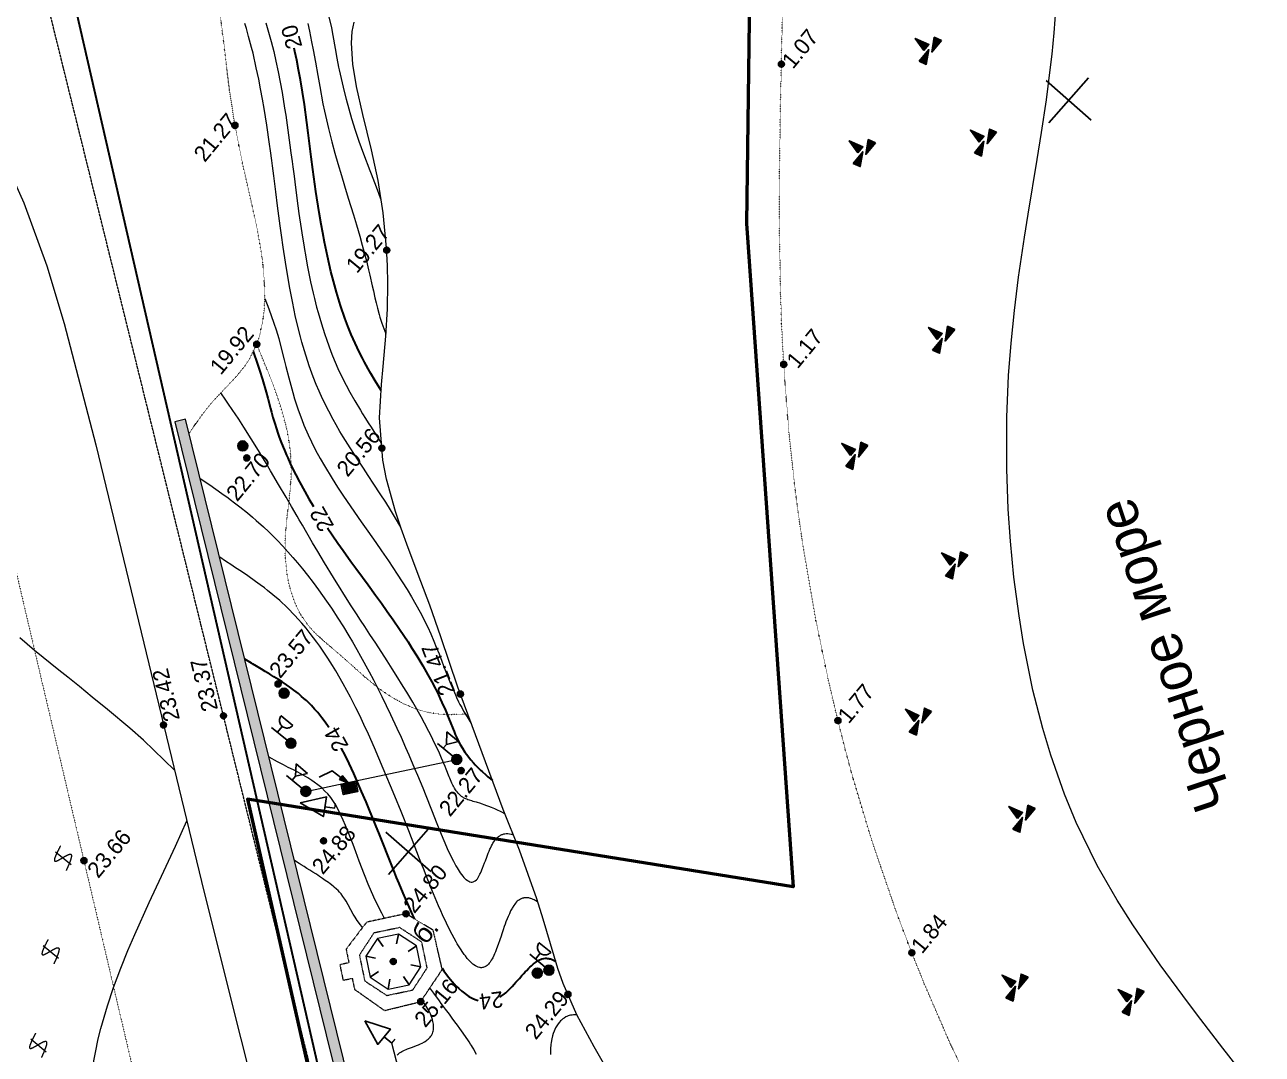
# Model space of a CAD drawing. Header units: millimetres. Extents: x -2893842 to -949497, y -1203244 to 262218.
# Drawn here: x -1952828 to -1890994, y -583939 to -532479 of the extents above; entities that cross this region are included whole.
import ezdxf

# ---------------------------------------------------------------- set-up
doc = ezdxf.new("R2010")
doc.units = ezdxf.units.MM
for name, pattern in [('g5_01_5x1_5', [1.5, 0.75, -0.75]), ('g5_05x2', [3.5, 2.5, -1]), ('g5_366', [0.85, 0.1, -0.75])]:
    doc.linetypes.add(name, pattern=pattern)
doc.layers.get('0').update_dxf_attribs({"lineweight": 5})
for name, color, linetype in [('!!!_ Размеры', 7, 'Continuous'), ('02_сетка', 253, 'Continuous'), ('03_Здания и строения', 253, 'Continuous'), ('06_Инженерно-технические сооружения', 253, 'Continuous'), ('07_Объекты электропередачи', 253, 'Continuous'), ('10_Границы покрытий и угодий', 253, 'Continuous'), ('11_Гидрография', 253, 'Continuous'), ('12_Рельеф', 253, 'Continuous'), ('13_Растительность', 253, 'Continuous'), ('14_Ограждения', 253, 'Continuous'), ('19_Горизонтали', 253, 'Continuous'), ('30_Канализация', 253, 'Continuous'), ('61_Отметки высоты поверхности', 253, 'Continuous'), ('65_Границы', 253, 'Continuous')]:
    doc.layers.add(name, color=color, linetype=linetype)
doc.styles.add('LIKE14', font='p131.shx')
doc.styles.add('LIKE17', font='d431.shx')
doc.styles.add('LIKE36', font='pragmai.shx')
doc.styles.add('Line_GUGK', font='')
doc.styles.get('Line_GUGK').set_extended_font_data('Bm431', italic=True)
doc.linetypes.add('g5_122_kn', pattern='A,1,-1,1.5,-0.4,["Кн",Line_GUGK,S=1,R=0,X=0,Y=-0.5],-2.4,1.5,-1,4,-1,4,-1,3', length=21.8)
doc.linetypes.add('g5_280_1', pattern='A,0.001,[21,GUGK_2005.shx,S=1,R=180,X=0,Y=0],2', length=2.001)
doc.linetypes.add('g5_332', pattern='A,0.001,[18,GUGK_2005.shx,S=10,R=180,X=0,Y=0],0.5', length=0.501)
doc.linetypes.add('g5_386_4', pattern='A,0,-3.5,[23,GUGK_2005.shx,S=1,R=0,X=3,Y=0],-3.5', length=7)
doc.linetypes.add('g5_476_2b', pattern='A,2.75,-0.25,[27,GUGK_2005.shx,S=1,R=0,X=0,Y=0],-0.25,2.75', length=6)

# ---------------------------------------------------------------- blocks, each defined once
blk = doc.blocks.new('BL_333')
at = {"color": 0}
for p, q in [((0, -3), (0, 3)), ((-3, 0), (3, 0))]:
    blk.add_line(p, q, dxfattribs=at)
blk = doc.blocks.new('g5_111_1b')
h = blk.add_hatch(color=0)
edge = h.paths.add_edge_path()
edge.add_arc((0, 0), 0.25, 0, 360)
at = {"color": 0}
for points in [[(0, 1.25), (0, 0.25)], [(0.375, 0.875), (0, 0.875)]]:
    blk.add_lwpolyline(points, dxfattribs=at)
blk.add_lwpolyline([(0.75, 0.5), (0.699, 0.503), (0.649, 0.514), (0.601, 0.531), (0.555, 0.555), (0.513, 0.584), (0.476, 0.619), (0.444, 0.659), (0.417, 0.702), (0.397, 0.749), (0.383, 0.799), (0.376, 0.849), (0.375, 0.875), (0.376, 0.901), (0.383, 0.951), (0.397, 1.001), (0.417, 1.048), (0.444, 1.091), (0.476, 1.131), (0.513, 1.166), (0.555, 1.195), (0.601, 1.219), (0.649, 1.236), (0.699, 1.247), (0.75, 1.25)], close=True, dxfattribs=at)
blk.add_circle((0, 0), 0.25, dxfattribs=at)
blk = doc.blocks.new('g5_107_1a')
h = blk.add_hatch(color=0)
edge = h.paths.add_edge_path()
edge.add_arc((0, 0), 0.25, 0, 360)
at = {"color": 0}
blk.add_circle((0, 0), 0.25, dxfattribs=at)
blk = doc.blocks.new('g5_058_1')
h = blk.add_hatch(color=0)
edge = h.paths.add_edge_path()
edge.add_arc((0, 0), 0.15, 0, 360)
at = {"color": 0}
blk.add_circle((0, 0), 0.15, dxfattribs=at)
blk = doc.blocks.new('g5_058_2')
at = {"color": 0}
blk.add_lwpolyline([(0, 0), (0.5, 0)], dxfattribs=at)
blk = doc.blocks.new('g5_111_3b')
h = blk.add_hatch(color=0)
edge = h.paths.add_edge_path()
edge.add_arc((0, 0), 0.25, 0, 360)
at = {"color": 0}
for points in [[(0, 1.25), (0, 0.25)], [(0.75, 1.25), (0.25, 0.875), (0.75, 0.5)], [(0.75, 1.25), (0.75, 0.5)], [(0.25, 0.875), (0, 0.875)]]:
    blk.add_lwpolyline(points, dxfattribs=at)
blk.add_circle((0, 0), 0.25, dxfattribs=at)
blk = doc.blocks.new('g5_113c')
blk.add_hatch(color=255).paths.add_polyline_path([(-0.331, 0.029), (0.331, 0.029), (0.331, 0.471), (-0.331, 0.471)])
at = {"color": 0}
blk.add_lwpolyline([(-0.375, 0), (0.375, 0), (0.375, 0.5), (-0.375, 0.5)], close=True, dxfattribs=at)
blk = doc.blocks.new('g5_113b')
blk.add_hatch(color=0).paths.add_polyline_path([(0, 0), (0.066, 0.482), (0.285, 0.395)])
at = {"color": 0}
blk.add_lwpolyline([(0.175, 0.439), (0.383, 0.957), (-0.089, 1.496)], dxfattribs=at)
blk.add_lwpolyline([(0, 0), (0.066, 0.482), (0.285, 0.395)], close=True, dxfattribs=at)
blk = doc.blocks.new('g5_390_8')
at = {"color": 0}
blk.add_line((-0.5, 0.5), (0.5, 0.5), dxfattribs=at)
blk.add_lwpolyline([(0, 1.75), (-0.5, 0.5), (0.5, 0.5), (0, 1.75)], dxfattribs=at)
at = {"color": 0, "lineweight": 20}
blk.add_lwpolyline([(0, 0), (0, 0.5), (0, 0), (0.25, 0)], dxfattribs=at)
blk = doc.blocks.new('g5_411')
at = {"color": 0, "linetype": 'Continuous', "lineweight": 15}
for points in [[(0.375, 1), (0.365, 0.998), (0.355, 0.996), (0.346, 0.994), (0.336, 0.991), (0.326, 0.989), (0.316, 0.987), (0.307, 0.985), (0.297, 0.983), (0.287, 0.981), (0.277, 0.979), (0.268, 0.976), (0.258, 0.974), (0.248, 0.972), (0.238, 0.97), (0.228, 0.968), (0.219, 0.966), (0.209, 0.963), (0.199, 0.961), (0.189, 0.959), (0.18, 0.957), (0.17, 0.955), (0.16, 0.952), (0.15, 0.95), (0.141, 0.948), (0.131, 0.946), (0.121, 0.943), (0.111, 0.941), (0.102, 0.939), (0.092, 0.937), (0.082, 0.934), (0.073, 0.932), (0.063, 0.93), (0.053, 0.927), (0.043, 0.925), (0.034, 0.923), (0.024, 0.92), (0.014, 0.918), (0.005, 0.915), (-0.005, 0.913), (-0.015, 0.911), (-0.025, 0.908), (-0.034, 0.906), (-0.044, 0.903), (-0.054, 0.901), (-0.063, 0.898), (-0.073, 0.895), (-0.083, 0.893), (-0.092, 0.89), (-0.102, 0.887), (-0.111, 0.885), (-0.121, 0.882), (-0.131, 0.879), (-0.14, 0.876), (-0.15, 0.873), (-0.159, 0.87), (-0.169, 0.867), (-0.178, 0.864), (-0.188, 0.861), (-0.197, 0.858), (-0.207, 0.855), (-0.216, 0.852), (-0.226, 0.849), (-0.235, 0.845), (-0.245, 0.842), (-0.254, 0.838), (-0.263, 0.834), (-0.272, 0.831), (-0.282, 0.827), (-0.291, 0.823), (-0.3, 0.818), (-0.309, 0.814), (-0.318, 0.809), (-0.327, 0.805), (-0.335, 0.799), (-0.344, 0.794), (-0.352, 0.788), (-0.36, 0.782), (-0.367, 0.775), (-0.374, 0.768), (-0.379, 0.76), (-0.383, 0.75), (-0.385, 0.741), (-0.384, 0.731), (-0.38, 0.721), (-0.375, 0.713), (-0.369, 0.705), (-0.361, 0.698), (-0.354, 0.692), (-0.346, 0.686), (-0.337, 0.681), (-0.329, 0.675), (-0.32, 0.67), (-0.312, 0.665), (-0.303, 0.661), (-0.294, 0.656), (-0.285, 0.652), (-0.276, 0.647), (-0.267, 0.643), (-0.258, 0.639), (-0.249, 0.635), (-0.239, 0.631), (-0.23, 0.627), (-0.221, 0.623), (-0.212, 0.619), (-0.202, 0.616), (-0.193, 0.612), (-0.184, 0.608), (-0.174, 0.605), (-0.165, 0.601), (-0.156, 0.597), (-0.146, 0.594), (-0.137, 0.59), (-0.128, 0.587), (-0.118, 0.584), (-0.109, 0.58), (-0.099, 0.577), (-0.09, 0.573), (-0.081, 0.57), (-0.071, 0.567), (-0.062, 0.563), (-0.052, 0.56), (-0.043, 0.556), (-0.034, 0.553), (-0.024, 0.55), (-0.015, 0.546), (-0.005, 0.543), (0.004, 0.54), (0.013, 0.536), (0.023, 0.533), (0.032, 0.53), (0.042, 0.526), (0.051, 0.523), (0.061, 0.519), (0.07, 0.516), (0.079, 0.513), (0.089, 0.509), (0.098, 0.506), (0.108, 0.502), (0.117, 0.499), (0.126, 0.495), (0.136, 0.492), (0.145, 0.488), (0.154, 0.485), (0.164, 0.481), (0.173, 0.477), (0.182, 0.474), (0.191, 0.47), (0.201, 0.466), (0.21, 0.462), (0.219, 0.458), (0.228, 0.454), (0.238, 0.45), (0.247, 0.446), (0.256, 0.442), (0.265, 0.438), (0.274, 0.433), (0.283, 0.429), (0.292, 0.425), (0.301, 0.42), (0.309, 0.415), (0.318, 0.41), (0.327, 0.405), (0.335, 0.4), (0.343, 0.394), (0.351, 0.388), (0.359, 0.382), (0.367, 0.375), (0.374, 0.368), (0.38, 0.36), (0.385, 0.352), (0.39, 0.343), (0.392, 0.333), (0.392, 0.323), (0.391, 0.313), (0.387, 0.304), (0.382, 0.295), (0.377, 0.287), (0.37, 0.279), (0.363, 0.272), (0.356, 0.266), (0.348, 0.259), (0.34, 0.253), (0.332, 0.248), (0.323, 0.242), (0.315, 0.237), (0.306, 0.232), (0.298, 0.227), (0.289, 0.222), (0.28, 0.217), (0.271, 0.213), (0.262, 0.208), (0.253, 0.204), (0.244, 0.2), (0.235, 0.196), (0.226, 0.192), (0.217, 0.188), (0.207, 0.184), (0.198, 0.18), (0.189, 0.176), (0.179, 0.173), (0.17, 0.169), (0.161, 0.165), (0.151, 0.162), (0.142, 0.158), (0.133, 0.155), (0.123, 0.151), (0.114, 0.148), (0.105, 0.145), (0.095, 0.141), (0.086, 0.138), (0.076, 0.135), (0.067, 0.132), (0.057, 0.129), (0.048, 0.125), (0.038, 0.122), (0.029, 0.119), (0.019, 0.116), (0.01, 0.113), (0, 0.11), (-0.009, 0.107), (-0.019, 0.104), (-0.028, 0.101), (-0.038, 0.098), (-0.048, 0.095), (-0.057, 0.092), (-0.067, 0.089), (-0.076, 0.086), (-0.086, 0.083), (-0.095, 0.08), (-0.105, 0.078), (-0.115, 0.075), (-0.124, 0.072), (-0.134, 0.069), (-0.143, 0.066), (-0.153, 0.063), (-0.162, 0.061), (-0.172, 0.058), (-0.182, 0.055), (-0.191, 0.052), (-0.201, 0.049), (-0.21, 0.047), (-0.22, 0.044), (-0.23, 0.041), (-0.239, 0.038), (-0.249, 0.036), (-0.259, 0.033), (-0.268, 0.03), (-0.278, 0.027), (-0.287, 0.025), (-0.297, 0.022), (-0.307, 0.019), (-0.316, 0.017), (-0.326, 0.014), (-0.336, 0.011), (-0.345, 0.008), (-0.355, 0.006), (-0.364, 0.003), (-0.374, 0), (-0.375, 0)], [(0, 1), (0, 0)]]:
    blk.add_lwpolyline(points, dxfattribs=at)
blk = doc.blocks.new('g5_330')
blk.add_hatch(color=0).paths.add_polyline_path([(-0.15, 0, 1), (0.15, 0, 1)])
at = {"color": 0}
blk.add_circle((0, 0), 0.15, dxfattribs=at)
blk = doc.blocks.new('g5_348b')
for points in [[(-0.194, 0.15), (0.194, 0.15), (0, 0.874)], [(-0.75, 0), (-0.649, -0.375), (0, 0)], [(0.75, -0.2), (0.649, 0.175), (0, -0.2)]]:
    blk.add_hatch(color=0).paths.add_polyline_path(points)
at = {"color": 0}
for points in [[(-0.194, 0.15), (0.194, 0.15), (0, 0.874)], [(-0.75, 0), (-0.649, -0.375), (0, 0)], [(0.75, -0.2), (0.649, 0.175), (0, -0.2)]]:
    blk.add_lwpolyline(points, close=True, dxfattribs=at)
blk = doc.blocks.new('Топо_07.04.17')
at = {"layer": '06_Инженерно-технические сооружения', "linetype": 'Continuous', "lineweight": 20}
blk.add_hatch(color=7, dxfattribs=at).paths.add_polyline_path([(-52929, -540925), (-52383, -540855), (-66161, -434629), (-66706, -434700)])
at = {"layer": '02_сетка', "color": 3, "linetype": 'Continuous'}
for p, q in [((-21628, -424776), (-19406, -422760)), ((-19509, -424878), (-21525, -422657)), ((-56532, -458483), (-58549, -456261)), ((-58651, -458380), (-56430, -456364))]:
    blk.add_line(p, q, dxfattribs=at)
at = {"layer": '06_Инженерно-технические сооружения', "color": 7, "linetype": 'Continuous', "lineweight": 20}
blk.add_lwpolyline([(-52929, -540925), (-52383, -540855), (-66161, -434629), (-66706, -434700)], close=True, dxfattribs=at)
at = {"layer": '06_Инженерно-технические сооружения', "color": 7, "linetype": 'g5_280_1', "lineweight": 20}
blk.add_lwpolyline([(-66706, -434700), (-52929, -540925)], dxfattribs=at)
at = {"layer": '07_Объекты электропередачи', "color": 7, "linetype": 'Continuous', "lineweight": 20}
blk.add_lwpolyline([(-60242, -462320), (-60144, -463387), (-59320, -464072), (-58253, -463974), (-57568, -463150), (-57666, -462083), (-58490, -461398), (-59557, -461496)], close=True, dxfattribs=at)
at = {"layer": '10_Границы покрытий и угодий', "linetype": 'Continuous', "lineweight": 20}
blk.add_lwpolyline([(-16532, -474428), (-18210, -471711), (-19134, -470171), (-19662, -469279), (-20845, -467218), (-21982, -465079), (-22620, -463762), (-23410, -461939), (-24221, -459668), (-24640, -458206), (-25103, -456188), (-25349, -454825), (-25617, -452862), (-25823, -450491), (-25890, -449093), (-25924, -447133), (-25896, -445326), (-25824, -443727), (-25670, -441713), (-25375, -439161), (-25051, -437089), (-24752, -435507), (-24402, -433899), (-24005, -432275), (-23484, -430313), (-23170, -429185), (-22421, -426536), (-22052, -425212), (-21624, -423612), (-21291, -422282), (-21082, -421381), (-20861, -420341), (-20616, -419015)], dxfattribs=at)
at = {"layer": '10_Границы покрытий и угодий', "color": 7, "linetype": 'g5_366', "lineweight": 20}
for points in [[(-30886, -472385), (-31727, -469903), (-32665, -466831), (-33111, -465221), (-33626, -463210), (-34470, -459388), (-35036, -456250), (-35243, -454910), (-35471, -453272), (-35726, -451118), (-35999, -448170), (-36217, -444414), (-36272, -442609), (-36293, -441141), (-36277, -438632), (-36157, -435276), (-36029, -433233), (-35891, -431499), (-35597, -428493), (-35274, -425686), (-35004, -423537), (-34831, -422216), (-34581, -420353), (-34339, -418570), (-34197, -417515)], [(-66066, -435356), (-65771, -435015), (-65437, -434640), (-65157, -434341), (-64700, -433898), (-64087, -433375), (-63645, -433007), (-63312, -432714), (-62919, -432324), (-62683, -432047), (-62208, -431310), (-62013, -430897), (-61722, -430020), (-61614, -429531), (-61525, -428947), (-61487, -428571), (-61445, -427382), (-61462, -426700), (-61528, -425669), (-61585, -425044), (-61651, -424413), (-61901, -422168), (-62054, -420314), (-62125, -418544), (-62136, -417371), (-62138, -416350), (-62163, -414459)], [(-53809, -450868), (-54743, -450794), (-55372, -450677), (-55774, -450557), (-56122, -450423), (-56521, -450232), (-56911, -450008), (-57409, -449666), (-58032, -449141), (-58646, -448516), (-59071, -448042), (-59590, -447454), (-59980, -447030), (-60256, -446741), (-60566, -446408), (-60807, -446133), (-61044, -445835), (-61227, -445572), (-61511, -445051), (-61672, -444655), (-61780, -444311), (-61886, -443848), (-61957, -443369), (-61995, -442844), (-61981, -441989), (-61953, -441661), (-61916, -441352), (-61850, -440931), (-61697, -440178), (-61588, -439704), (-61479, -439245), (-61366, -438739), (-61282, -438320), (-61221, -437946), (-61139, -437043), (-61142, -436359), (-61188, -435732), (-61248, -435241), (-61334, -434713), (-61418, -434282), (-61585, -433552), (-61790, -432766), (-62208, -431310)]]:
    blk.add_lwpolyline(points, dxfattribs=at)
at = {"layer": '10_Границы покрытий и угодий', "color": 7, "linetype": 'Continuous', "lineweight": 20}
for points in [[(-77813, -412879), (-77031, -414028), (-76297, -415191), (-75023, -417496), (-73938, -419979), (-72967, -422968), (-72191, -426238), (-71649, -429202), (-70762, -435395), (-67912, -458249), (-64910, -480664)], [(-51818, -464120), (-51223, -464043)]]:
    blk.add_lwpolyline(points, dxfattribs=at)
at = {"layer": '10_Границы покрытий и угодий', "color": 7, "linetype": 'g5_366', "lineweight": 20}
blk.add_lwpolyline([(-99162, -551148), (-214186, -417213), (-84445, -408728), (-76933, -428551), (-62587, -550080)], close=True, dxfattribs=at)
at = {"layer": '10_Границы покрытий и угодий', "color": 7, "linetype": 'g5_05x2', "lineweight": 20}
blk.add_lwpolyline([(-60779, -489353), (-64507, -460705), (-68519, -429758), (-71002, -410682)], dxfattribs=at)
at = {"layer": '10_Границы покрытий и угодий', "color": 7, "linetype": 'g5_01_5x1_5', "lineweight": 20}
for points in [[(-61179, -461860), (-61114, -462549), (-61576, -462593), (-61503, -463381), (-61038, -463337), (-60984, -463898), (-59613, -465118), (-57770, -464882), (-56516, -463408), (-56746, -461406), (-58002, -460436), (-60011, -460634)], [(-60552, -462224), (-60431, -463538), (-59416, -464382), (-58101, -464261), (-57258, -463246), (-57379, -461931), (-58394, -461088), (-59708, -461209)]]:
    blk.add_lwpolyline(points, close=True, dxfattribs=at)
at = {"layer": '12_Рельеф', "color": 42, "linetype": 'g5_332', "lineweight": 20}
blk.add_lwpolyline([(-48725, -469715), (-49409, -468100), (-50086, -466416), (-50588, -464787), (-50766, -464014), (-51225, -461480), (-51417, -460424), (-52005, -457920), (-52594, -455802), (-54151, -449480), (-54713, -446884), (-55087, -445240), (-55388, -444011), (-55827, -442281), (-56068, -441278), (-56255, -440402), (-56519, -438747), (-56599, -437782), (-56519, -435655), (-56243, -434008), (-56059, -433128), (-55750, -431629), (-55518, -430286), (-55354, -429038), (-55269, -428141), (-55213, -427248), (-55188, -425501), (-55263, -423864), (-55416, -422291), (-55643, -420503), (-55798, -419062), (-55855, -417942), (-55804, -416881), (-55701, -416308), (-55562, -415868)], dxfattribs=at)
at = {"layer": '13_Растительность', "color": 7, "linetype": 'g5_386_4', "lineweight": 20}
blk.add_lwpolyline([(-58409, -474014), (-59435, -466779)], dxfattribs=at)
at = {"layer": '14_Ограждения', "color": 7, "linetype": 'g5_476_2b', "lineweight": 20}
blk.add_lwpolyline([(-62290, -453790), (-60150, -453588), (-54618, -453056)], dxfattribs=at)
at = {"layer": '19_Горизонтали', "color": 42, "linetype": 'Continuous', "lineweight": 20}
for points in [[(-55220, -424797), (-55343, -424312), (-55435, -423961), (-55497, -423726), (-55555, -423507), (-55601, -423330), (-55823, -422465), (-55978, -421808), (-56097, -421250), (-56215, -420641), (-56298, -420155), (-56375, -419656), (-56457, -419033), (-56507, -418590), (-56550, -418144), (-56561, -418004), (-56595, -417551), (-56628, -417060), (-56673, -416402), (-56703, -416024), (-56762, -415456)], [(-57867, -415672), (-57827, -416049), (-57777, -416605), (-57747, -416996), (-57704, -417630), (-57662, -418313), (-57627, -418870), (-57564, -419737), (-57531, -420110), (-57434, -421003), (-57341, -421681), (-57253, -422252), (-57165, -422782), (-57054, -423410), (-56958, -423931), (-56839, -424565), (-56679, -425422), (-56585, -425943), (-56483, -426526), (-56408, -426984), (-56349, -427362), (-56288, -427784), (-56229, -428240), (-56196, -428513), (-56138, -429065), (-56113, -429305), (-56074, -429669), (-56045, -429919), (-56008, -430204), (-55960, -430518), (-55935, -430661), (-55906, -430818), (-55876, -430961), (-55844, -431104), (-55811, -431241), (-55774, -431382), (-55750, -431467), (-55733, -431533)], [(-59934, -415390), (-59780, -416352), (-59713, -416871), (-59658, -417363), (-59607, -417899), (-59531, -418941), (-59491, -419737), (-59476, -420087), (-59445, -421105), (-59434, -421615), (-59427, -421998), (-59420, -422429), (-59416, -422699), (-59408, -423177), (-59400, -423736), (-59382, -424663), (-59373, -425045), (-59349, -425811), (-59332, -426256), (-59314, -426637), (-59301, -426868), (-59286, -427136), (-59250, -427660), (-59178, -428505), (-59115, -429088), (-59080, -429368), (-59021, -429801), (-58980, -430073), (-58881, -430656), (-58783, -431157), (-58707, -431505), (-58567, -432081), (-58504, -432318), (-58310, -432968), (-58110, -433552), (-58001, -433844), (-57854, -434207), (-57656, -434666), (-57430, -435160), (-57338, -435354), (-57219, -435603), (-57109, -435832), (-56995, -436066), (-56877, -436310), (-56685, -436708), (-56568, -436955)], [(-68691, -452005), (-70064, -450338), (-70675, -449662), (-71668, -448613), (-72360, -447903), (-72942, -447315), (-73466, -446787), (-73874, -446375), (-74960, -445262), (-75627, -444557)], [(-56082, -441213), (-56299, -440720), (-56503, -440278), (-56693, -439883), (-56914, -439435), (-57178, -438911), (-57410, -438455), (-57611, -438062), (-57853, -437585), (-57979, -437332), (-58152, -436982), (-58431, -436396), (-58563, -436107), (-58714, -435766), (-58833, -435484), (-59010, -435043), (-59244, -434398), (-59373, -433997), (-59477, -433645), (-59582, -433252), (-59720, -432676), (-59875, -431901), (-59951, -431455), (-59993, -431185), (-60064, -430666), (-60129, -430101), (-60158, -429822), (-60197, -429393), (-60248, -428711), (-60278, -428225), (-60318, -427400), (-60346, -426633), (-60362, -426031), (-60372, -425566), (-60389, -424549), (-60399, -423850), (-60410, -423037), (-60418, -422541), (-60423, -422268), (-60433, -421773), (-60441, -421442), (-60471, -420487), (-60509, -419650), (-60536, -419177), (-60572, -418647), (-60612, -418157), (-60668, -417572), (-60752, -416839), (-60790, -416550), (-60874, -415980), (-60942, -415576), (-60990, -415308)], [(-61545, -429076), (-61400, -429615), (-61230, -430352), (-61162, -430700), (-61084, -431155), (-61000, -431704), (-60927, -432241), (-60882, -432578), (-60804, -433157), (-60692, -433904), (-60634, -434239), (-60522, -434796), (-60399, -435303), (-60317, -435599), (-60166, -436089), (-60038, -436462), (-59877, -436893), (-59698, -437336), (-59530, -437728), (-59218, -438405), (-58997, -438858), (-58774, -439297), (-58297, -440200), (-58017, -440716), (-57737, -441227), (-57408, -441829), (-57167, -442273), (-56884, -442806), (-56520, -443514), (-56121, -444337), (-55946, -444721), (-55772, -445124), (-55601, -445543), (-55313, -446324), (-55200, -446669), (-55085, -447051), (-54998, -447357), (-54901, -447718), (-54803, -448093), (-54739, -448339), (-54661, -448637), (-54593, -448895), (-54517, -449170), (-54318, -449833), (-54273, -449971), (-54194, -450199), (-54143, -450339), (-54078, -450509), (-54000, -450699), (-53863, -451006), (-53691, -451350)], [(-52533, -456022), (-52701, -455917), (-52902, -455790), (-53004, -455728), (-53153, -455643), (-53292, -455568), (-53379, -455523), (-53502, -455462), (-53585, -455423), (-53712, -455365), (-53823, -455317), (-53869, -455298), (-53967, -455258), (-54038, -455229), (-54102, -455203), (-54213, -455155), (-54284, -455120), (-54337, -455093), (-54388, -455064), (-54437, -455034), (-54487, -454999), (-54520, -454973), (-54560, -454940), (-54582, -454920), (-54617, -454885), (-54647, -454851), (-54681, -454811), (-54739, -454732), (-54781, -454667), (-54817, -454605), (-54840, -454561), (-54887, -454463), (-54930, -454359), (-54948, -454312), (-54985, -454205), (-55011, -454125), (-55037, -454037), (-55064, -453944), (-55083, -453874), (-55187, -453485), (-55228, -453338), (-55359, -452902), (-55438, -452652), (-55502, -452458), (-55594, -452191), (-55688, -451924), (-55784, -451664), (-55839, -451519), (-56016, -451066), (-56145, -450747), (-56478, -449969), (-56718, -449435), (-56861, -449126), (-57145, -448528), (-57305, -448196), (-57515, -447769), (-57985, -446829), (-58218, -446366), (-58432, -445941), (-58603, -445601), (-58777, -445255), (-59014, -444778), (-59713, -443322), (-60072, -442545), (-60344, -441942), (-60551, -441480), (-60958, -440557), (-61082, -440275), (-61169, -440077), (-61390, -439571), (-61609, -439075), (-61910, -438391), (-62233, -437666), (-62411, -437274), (-62540, -436991), (-62720, -436599), (-63314, -435349), (-63522, -434929), (-63671, -434635), (-63762, -434457), (-63964, -434071), (-64052, -433908), (-64260, -433523)], [(-65767, -437660), (-65333, -438032), (-65047, -438282), (-64779, -438519), (-64495, -438777), (-64401, -438863), (-64199, -439053), (-63957, -439286), (-63617, -439628), (-63384, -439875), (-63219, -440055), (-62906, -440411), (-62668, -440696), (-62508, -440894), (-62302, -441156), (-62053, -441486), (-61614, -442102), (-61420, -442390), (-61204, -442721), (-60989, -443064), (-60746, -443466), (-60523, -443851), (-60185, -444465), (-59987, -444839), (-59723, -445362), (-59492, -445840), (-59276, -446304), (-59129, -446632), (-58954, -447031), (-58804, -447385), (-58471, -448204), (-58302, -448638), (-57981, -449502), (-57647, -450453), (-57410, -451161), (-57255, -451642), (-57088, -452171), (-56966, -452566), (-56756, -453262), (-56652, -453616), (-56461, -454280), (-56355, -454668), (-56157, -455419), (-55970, -456125), (-55816, -456678), (-55718, -457012), (-55551, -457541), (-55353, -458092), (-55255, -458334), (-55207, -458442), (-55076, -458704), (-55076, -458704), (-54968, -458886), (-54921, -458954), (-54847, -459046), (-54820, -459075), (-54762, -459131), (-54729, -459157), (-54701, -459176), (-54660, -459200), (-54582, -459228), (-54533, -459234), (-54494, -459232), (-54451, -459223), (-54414, -459210), (-54384, -459195), (-54308, -459140), (-54262, -459096), (-54219, -459046), (-54167, -458977), (-54107, -458888), (-54079, -458843), (-54059, -458809), (-53946, -458606), (-53811, -458342), (-53765, -458250), (-53677, -458076), (-53583, -457895), (-53526, -457789), (-53479, -457706), (-53445, -457650), (-53379, -457545), (-53324, -457464), (-53286, -457413), (-53239, -457355), (-53196, -457307), (-53162, -457272), (-53111, -457223), (-53052, -457175), (-52969, -457118), (-52946, -457105), (-52907, -457085), (-52865, -457065), (-52804, -457044), (-52770, -457034), (-52695, -457020), (-52653, -457016), (-52585, -457015), (-52545, -457017), (-52493, -457024), (-52410, -457042), (-52328, -457069), (-52299, -457080), (-52230, -457111)], [(-51386, -460594), (-51444, -460555), (-51479, -460528), (-51512, -460504), (-51563, -460470), (-51612, -460439), (-51678, -460403), (-51715, -460385), (-51742, -460373), (-51783, -460357), (-51822, -460343), (-51848, -460335), (-51907, -460322), (-51937, -460316), (-51974, -460312), (-52013, -460310), (-52056, -460311), (-52089, -460313), (-52136, -460320), (-52171, -460328), (-52204, -460337), (-52235, -460348), (-52297, -460375), (-52322, -460388), (-52362, -460411), (-52409, -460443), (-52444, -460471), (-52498, -460519), (-52548, -460569), (-52610, -460637), (-52697, -460749), (-52719, -460780), (-52791, -460884), (-52872, -461013), (-52945, -461139), (-53007, -461253), (-53087, -461406), (-53138, -461507), (-53197, -461626), (-53275, -461788), (-53359, -461967), (-53411, -462076), (-53496, -462256), (-53601, -462475), (-53644, -462563), (-53733, -462738), (-53782, -462830), (-53833, -462922), (-53877, -462996), (-53947, -463109), (-53982, -463161), (-54030, -463227), (-54096, -463308), (-54121, -463335), (-54149, -463363), (-54190, -463401), (-54250, -463449), (-54272, -463464), (-54325, -463494), (-54386, -463519), (-54438, -463533), (-54469, -463538), (-54514, -463541), (-54561, -463539), (-54594, -463535), (-54630, -463526), (-54663, -463516), (-54716, -463495), (-54759, -463472), (-54811, -463440), (-54841, -463418), (-54924, -463349), (-54962, -463312), (-54997, -463275), (-55117, -463130), (-55211, -462996), (-55292, -462867), (-55342, -462782), (-55429, -462621), (-55473, -462536), (-55527, -462425), (-55578, -462317), (-55624, -462214), (-55670, -462110), (-55899, -461537), (-56047, -461123), (-56192, -460691), (-56260, -460478), (-56341, -460218), (-56527, -459597), (-56618, -459276), (-56706, -458961), (-56790, -458654), (-56888, -458291), (-56932, -458123), (-57020, -457790), (-57397, -456335), (-57666, -455324), (-57892, -454528), (-58045, -454000), (-58045, -454000), (-58311, -453090), (-58635, -452011), (-58859, -451299), (-59024, -450799), (-59185, -450329), (-59330, -449920), (-59540, -449358), (-59821, -448657), (-60117, -447977), (-60248, -447695), (-60438, -447304), (-60550, -447084), (-60780, -446654), (-60901, -446437), (-61175, -445976), (-61354, -445693), (-61534, -445423), (-61696, -445192), (-61845, -444988), (-62170, -444571), (-62511, -444172), (-62814, -443846), (-63061, -443595), (-63200, -443458), (-63395, -443273), (-63598, -443085), (-63960, -442763), (-64200, -442555), (-64559, -442251), (-64694, -442139), (-64975, -441906), (-65246, -441683)], [(-59092, -460544), (-59204, -460264), (-59366, -459828), (-59501, -459436), (-59714, -458751), (-59849, -458269), (-60027, -457567), (-60086, -457323), (-60148, -457068), (-60239, -456695), (-60304, -456438), (-60447, -455911), (-60505, -455712), (-60589, -455440), (-60706, -455096), (-60813, -454812), (-60893, -454619), (-60998, -454394), (-61084, -454240), (-61214, -454040), (-61335, -453882), (-61480, -453713), (-61648, -453540), (-61818, -453383), (-61924, -453292), (-62116, -453137), (-62439, -452899), (-62787, -452660), (-63024, -452504), (-63247, -452356), (-63520, -452174), (-63922, -451892)], [(-74669, -467066), (-73996, -464911), (-73806, -464413), (-73347, -463327), (-72932, -462444), (-72467, -461531), (-72014, -460696), (-71581, -459932), (-70689, -458428), (-69939, -457198), (-69074, -455777), (-68369, -454585)], [(-60245, -460880), (-60329, -460733), (-60460, -460491), (-60550, -460312), (-60623, -460158), (-60720, -459932), (-60825, -459672), (-60909, -459475), (-60962, -459360), (-61034, -459219), (-61115, -459083), (-61178, -458991), (-61244, -458904), (-61309, -458825), (-61413, -458708), (-61469, -458650), (-61594, -458527), (-61676, -458452), (-61821, -458323), (-61946, -458216), (-62086, -458098), (-62170, -458029), (-62263, -457951), (-62398, -457841), (-62528, -457735), (-62669, -457621), (-62793, -457522), (-62928, -457414), (-63028, -457334), (-63238, -457162)], [(-50086, -466416), (-50205, -466406), (-50254, -466403), (-50323, -466402), (-50405, -466406), (-50475, -466415), (-50526, -466425), (-50591, -466442), (-50646, -466461), (-50742, -466503), (-50809, -466540), (-50880, -466588), (-50932, -466627), (-50992, -466679), (-51067, -466755), (-51145, -466848), (-51217, -466948), (-51313, -467108), (-51363, -467206), (-51413, -467320), (-51468, -467465), (-51524, -467647), (-51550, -467752), (-51590, -467958), (-51616, -468165), (-51623, -468246)], [(-55304, -467829), (-55359, -467668), (-55406, -467549), (-55458, -467428), (-55491, -467355), (-55531, -467269), (-55588, -467152), (-55640, -467049), (-55708, -466918), (-55835, -466683), (-55971, -466440), (-56071, -466266), (-56181, -466076), (-56297, -465877), (-56416, -465673), (-56576, -465399), (-56666, -465244), (-56755, -465090), (-56834, -464953), (-57073, -464538), (-57115, -464463), (-57198, -464318), (-57235, -464253)], [(-59243, -467396), (-59190, -467359), (-59151, -467336), (-59107, -467312), (-59072, -467294), (-59040, -467279), (-58984, -467255), (-58841, -467202), (-58766, -467178), (-58696, -467158), (-58489, -467103), (-58350, -467069), (-58223, -467037), (-58114, -467008), (-58018, -466980), (-57933, -466951), (-57812, -466903), (-57711, -466853), (-57661, -466823), (-57609, -466788), (-57542, -466736), (-57501, -466699), (-57464, -466660), (-57428, -466617), (-57366, -466524), (-57341, -466474), (-57316, -466414), (-57295, -466346), (-57282, -466294), (-57272, -466235), (-57264, -466146), (-57263, -466070), (-57265, -466012), (-57271, -465946), (-57283, -465858), (-57288, -465827), (-57297, -465780), (-57331, -465642), (-57359, -465548), (-57396, -465438), (-57442, -465318), (-57482, -465221), (-57519, -465137), (-57562, -465045), (-57597, -464972), (-57630, -464906), (-57691, -464789)]]:
    blk.add_lwpolyline(points, dxfattribs=at)
at = {"layer": '19_Горизонтали', "color": 42, "linetype": 'Continuous', "lineweight": 30}
for points in [[(-56294, -434313), (-56528, -433798), (-56707, -433404), (-56812, -433164), (-56894, -432968), (-56957, -432812), (-57038, -432602), (-57097, -432446), (-57244, -432028), (-57457, -431349), (-57575, -430924), (-57678, -430512), (-57822, -429865), (-57953, -429171), (-58042, -428616), (-58112, -428117), (-58203, -427330), (-58267, -426627), (-58303, -426148), (-58332, -425703), (-58363, -425112), (-58403, -424052), (-58429, -422943), (-58439, -422300), (-58447, -421771), (-58458, -421096), (-58467, -420578), (-58491, -419667), (-58546, -418430), (-58580, -417908), (-58618, -417429), (-58660, -416991), (-58682, -416807)], [(-62429, -431653), (-62414, -431708), (-62284, -432244), (-62206, -432607), (-62114, -433097), (-62012, -433739), (-61966, -434047), (-61889, -434572), (-61859, -434766), (-61815, -435041), (-61760, -435349), (-61705, -435628), (-61659, -435842), (-61610, -436056), (-61610, -436056), (-61556, -436273), (-61475, -436577), (-61432, -436727), (-61358, -436977), (-61310, -437129), (-61216, -437419), (-61089, -437781), (-61005, -438010), (-60860, -438386), (-60650, -438894), (-60483, -439273), (-60294, -439683)], [(-59731, -440822), (-59715, -440854), (-59533, -441201), (-59293, -441647), (-59081, -442034), (-58752, -442624), (-58549, -442984), (-58269, -443477), (-58033, -443891), (-57724, -444435), (-57477, -444875), (-57231, -445319), (-56987, -445765), (-56721, -446264), (-56548, -446598), (-56371, -446946), (-56211, -447272), (-56010, -447693), (-55774, -448211), (-55568, -448692), (-55420, -449056), (-55287, -449402), (-55161, -449750), (-55090, -449957), (-55028, -450141), (-54900, -450550), (-54851, -450713), (-54822, -450817), (-54731, -451146), (-54627, -451529), (-54592, -451648), (-54544, -451808), (-54499, -451948), (-54425, -452176), (-54358, -452329), (-54269, -452529), (-54165, -452738), (-54093, -452867), (-53975, -453064), (-53914, -453158), (-53807, -453315), (-53728, -453424), (-53645, -453535), (-53583, -453613), (-53485, -453734), (-53425, -453805), (-53265, -453986), (-53169, -454090), (-53116, -454146), (-52963, -454303)], [(-60783, -450744), (-60811, -450690), (-60935, -450462), (-61075, -450225), (-61158, -450091), (-61251, -449948), (-61386, -449752), (-61528, -449559), (-61685, -449362), (-61749, -449286), (-61856, -449163), (-61959, -449051), (-62107, -448896), (-62306, -448701), (-62496, -448525), (-62649, -448389), (-62843, -448224), (-63021, -448078), (-63222, -447917), (-63411, -447769), (-63625, -447604), (-63805, -447468), (-64026, -447301), (-64211, -447161), (-64259, -447125), (-64571, -446886)], [(-57597, -460749), (-57665, -460548), (-57858, -459950), (-58029, -459388), (-58177, -458885), (-58265, -458579), (-58341, -458308), (-58582, -457436), (-58735, -456876), (-58879, -456352), (-59017, -455854), (-59151, -455378), (-59237, -455077), (-59358, -454659), (-59518, -454111), (-59804, -453175), (-59977, -452654), (-60135, -452217), (-60271, -451864), (-60279, -451845)], [(-56523, -463347), (-56451, -463479), (-56383, -463599), (-56235, -463846), (-56092, -464064), (-55987, -464212), (-55915, -464309), (-55809, -464440), (-55667, -464600), (-55554, -464714), (-55472, -464790), (-55414, -464840), (-55348, -464893), (-55286, -464939), (-55221, -464985), (-55156, -465026), (-55047, -465087), (-55010, -465105), (-54915, -465148), (-54910, -465150)], [(-53809, -465101), (-53748, -465071), (-53571, -464968), (-53494, -464917), (-53278, -464755), (-53143, -464643), (-53027, -464543), (-52929, -464456), (-52828, -464365), (-52740, -464286), (-52592, -464153), (-52496, -464068), (-52414, -463997), (-52331, -463926), (-52231, -463844), (-52147, -463779), (-52071, -463723), (-52029, -463693), (-51947, -463639), (-51844, -463577), (-51769, -463538), (-51700, -463506), (-51635, -463481), (-51552, -463456), (-51511, -463446), (-51414, -463434), (-51323, -463434), (-51271, -463439), (-51223, -463448), (-51171, -463461), (-51127, -463475), (-51083, -463492), (-51040, -463511), (-50945, -463564), (-50905, -463590), (-50833, -463642)]]:
    blk.add_lwpolyline(points, dxfattribs=at)
at = {"layer": '30_Канализация', "linetype": 'g5_122_kn', "lineweight": 30}
blk.add_lwpolyline([(-94225, -625908), (-92902, -623834), (-98382, -620337), (-98900, -587938), (-105292, -572412), (-103919, -560566), (-73480, -564093), (-54993, -546252), (-54850, -544025), (-54873, -541562), (-70096, -406565), (-70284, -404178), (-70631, -400462), (-150132, -402158), (-150271, -395125), (-153727, -138821), (-81307, -132515)], dxfattribs=at)
at = {"layer": '65_Границы', "color": 1, "linetype": 'Continuous', "lineweight": 50}
blk.add_polyline3d([(-33064, -133395, -67200), (-33388, -150412, -67200), (-43426, -182377, -67200), (-25898, -232349, -67200), (-33267, -272897, -67200), (-34066, -290373, -67200), (-42739, -299674, -67200), (-39172, -311088, -67200), (-45948, -319476, -67200), (-39482, -328105, -67200), (-41653, -343194, -67200), (-39593, -359787, -67200), (-34724, -403353, -67200), (-34007, -403606, -67200), (-34864, -410437, -67200), (-34977, -410435, -67200), (-37214, -428062, -67200), (-38625, -461276, -67200), (-65226, -453844, -67200), (-53164, -563819, -67200), (-68141, -568892, -67200), (-63484, -584979, -67200)], dxfattribs=at)
at = {"layer": '02_сетка', "color": 92, "xscale": 500.0000000002746, "yscale": 500.0000000002746, "zscale": 500.0000000002746, "rotation": 42.22816425403256}
for p in [(-20517, -423768), (-57541, -457372)]:
    blk.add_blockref('BL_333', p, dxfattribs=at)
at = {"layer": '03_Здания и строения', "color": 7, "linetype": 'Continuous', "lineweight": 20}
for name, p, xscale, yscale, zscale, rotation in [('g5_058_2', (-59557, -461496, -67200), 999.9999999999997, 999.9999999999997, 999.9999999999997, 297.6993009431171), ('g5_058_2', (-58490, -461398, -67200), 999.9999999999992, 999.9999999999992, 999.9999999999992, 252.763882943909), ('g5_058_2', (-60242, -462320, -67200), 999.9999999999998, 999.9999999999998, 999.9999999999998, 342.8630050010181), ('g5_058_2', (-57666, -462083, -67200), 999.9999999999999, 999.9999999999999, 999.9999999999999, 207.8282505719612), ('g5_058_1', (-58905, -462735, -67200), 999.9999999999995, 999.9999999999995, 999.9999999999995, 43.98139083737546), ('g5_058_2', (-57568, -463150, -67200), 1000, 1000, 1000, 162.8630050024155), ('g5_058_2', (-60144, -463387, -67200), 1000.000000000001, 1000.000000000001, 1000.000000000001, 27.82825057675991), ('g5_058_2', (-59320, -464072, -67200), 999.9999999999999, 999.9999999999999, 999.9999999999999, 72.76388292299269), ('g5_058_2', (-58253, -463974, -67200), 999.9999999999993, 999.9999999999993, 999.9999999999993, 117.6993009437078)]:
    blk.add_blockref(name, p, dxfattribs=dict(at, xscale=xscale, yscale=yscale, zscale=zscale, rotation=rotation))
at = {"layer": '06_Инженерно-технические сооружения', "color": 7, "linetype": 'Continuous', "lineweight": 20, "xscale": 999.9999999999995, "yscale": 999.9999999999995, "zscale": 999.9999999999995, "rotation": 43.98139083737546}
for p in [(-62816, -448795, -67200), (-51818, -464120, -67200)]:
    blk.add_blockref('g5_107_1a', p, dxfattribs=at)
at = {"layer": '07_Объекты электропередачи', "color": 7, "linetype": 'Continuous', "lineweight": 20}
for name, p, xscale, yscale, zscale, rotation in [('g5_111_1b', (-62755, -451321, -67200), 999.9999999999995, 999.9999999999995, 999.9999999999995, 43.98139083737546), ('g5_111_3b', (-54618, -453056, -67200), 999.9999999999995, 999.9999999999995, 999.9999999999995, 43.98139083737546), ('g5_111_3b', (-62290, -453790, -67200), 999.9999999999995, 999.9999999999995, 999.9999999999995, 43.98139083737546), ('g5_113b', (-60123, -453629, -67200), 999.9999999999997, 999.9999999999997, 999.9999999999997, 68.40279514514474), ('g5_113c', (-60126, -453629, -67200), 1000.000000000002, 1000.000000000002, 1000.000000000002, 185.6918035696785), ('g5_111_1b', (-51223, -464043, -67200), 999.9999999999995, 999.9999999999995, 999.9999999999995, 43.98139083737546)]:
    blk.add_blockref(name, p, dxfattribs=dict(at, xscale=xscale, yscale=yscale, zscale=zscale, rotation=rotation))
at = {"layer": '12_Рельеф', "color": 7, "linetype": 'Continuous', "lineweight": 20, "xscale": 999.9999999999995, "yscale": 999.9999999999995, "zscale": 999.9999999999995, "rotation": 43.98139083737546}
for name, p in [('g5_348b', (-27181, -420457, -67200)), ('g5_348b', (-31035, -425165, -67200)), ('g5_348b', (-24956, -425322, -67200)), ('g5_348b', (-28147, -434882, -67200)), ('g5_107_1a', (-63471, -436279, -67200)), ('g5_348b', (-33111, -440158, -67200)), ('g5_348b', (-28773, -446162, -67200)), ('g5_348b', (-31453, -453718, -67200)), ('g5_348b', (-26859, -459124, -67200)), ('g5_348b', (-28150, -467470, -67200)), ('g5_348b', (-22469, -468838, -67200))]:
    blk.add_blockref(name, p, dxfattribs=at)
at = {"layer": '13_Растительность', "color": 7, "linetype": 'Continuous', "lineweight": 20}
for name, p, xscale, yscale, zscale, rotation in [('g5_390_8', (-60943, -454797, -67200), 1000.000000000001, 1000.000000000001, 1000.000000000001, 74.28465205461903), ('g5_411', (-74358, -456107, -67200), 999.9999999999995, 999.9999999999995, 999.9999999999995, 43.98139083737546), ('g5_411', (-75501, -460683, -67200), 999.9999999999995, 999.9999999999995, 999.9999999999995, 43.98139083737546), ('g5_411', (-76643, -465260, -67200), 999.9999999999995, 999.9999999999995, 999.9999999999995, 43.98139083737546), ('g5_390_8', (-59435, -466779, -67200), 999.9999999999995, 999.9999999999995, 999.9999999999995, 43.98139083737546)]:
    blk.add_blockref(name, p, dxfattribs=dict(at, xscale=xscale, yscale=yscale, zscale=zscale, rotation=rotation))
at = {"layer": '61_Отметки высоты поверхности', "color": 7, "linetype": 'Continuous', "lineweight": 20, "xscale": 999.9999999999995, "yscale": 999.9999999999995, "zscale": 999.9999999999995, "rotation": 43.98139083737546}
for p in [(-62054, -420314, -67200), (-34581, -420353, -67200), (-55221, -427368, -153820), (-62208, -431310, -67200), (-36157, -435276, -67200), (-63341, -436900, -67200), (-56577, -437177, -153820), (-63059, -448300, -67200), (-68979, -449693, -67200), (-65949, -449578, -67200), (-54065, -449828, -153820), (-35471, -453272, -67200), (-54461, -453635, -67200), (-73695, -455981, -67200), (-61685, -456347, -67200), (-58002, -460436, -67200), (-57770, -464882, -67200), (-50415, -465350, -153820), (-33111, -465221, -67200)]:
    blk.add_blockref('g5_330', p, dxfattribs=at)
at = {"layer": '10_Границы покрытий и угодий', "color": 7, "linetype": 'Continuous', "lineweight": 15, "style": 'LIKE36'}
blk.add_text('б.', height=1000, rotation=43.98139, dxfattribs=at).set_placement((-57211, -462129, -67200))
at = {"layer": '11_Гидрография', "color": 7, "linetype": 'Continuous', "lineweight": 15, "style": 'LIKE14'}
blk.add_text('Черное море', height=2000, rotation=101.77495, dxfattribs=at).set_placement((-16248, -459632, -67200))
at = {"layer": '19_Горизонтали', "color": 42, "linetype": 'Continuous', "lineweight": 15, "style": 'LIKE36'}
for s, rotation, p in [('20', 99.19777, (-58255, -416768, -67200)), ('22', 112.96041, (-59368, -440764, -67200)), ('24', 112.58484, (-59885, -451771, -67200)), ('24', 180.46685, (-53666, -464817, -67200))]:
    blk.add_text(s, height=800, rotation=rotation, dxfattribs=at).set_placement(p)
at = {"layer": '61_Отметки высоты поверхности', "color": 7, "linetype": 'Continuous', "lineweight": 15, "style": 'LIKE17'}
for s, rotation, p in [('1.07', 43.98139, (-34038, -420700, -67200)), ('21.27', 43.98139, (-63765, -422018, -46700)), ('19.27', 43.98139, (-56837, -428399, -46700)), ('19.92', 43.98139, (-64165, -432675, -46700)), ('1.17', 43.98139, (-35496, -435615, -67200)), ('20.56', 43.98139, (-58445, -438457, -46700)), ('22.70', 43.98139, (-64068, -439054, -46700)), ('23.57', 43.98139, (-62928, -448081, -46700)), ('23.42', 96.968, (-68128, -449505, -46700)), ('23.37', 96.968, (-66180, -449225, -46700)), ('21.47', 104.92013, (-54298, -449681, -24700)), ('1.77', 43.98139, (-34956, -453534, -67200)), ('22.27', 43.98139, (-55278, -455908, -46700)), ('23.66', 43.98139, (-73088, -456983, -46700)), ('24.88', 43.98139, (-61916, -458066, -22200)), ('24.80', 43.98139, (-57591, -460509, -46700)), ('1.84', 43.98139, (-32614, -465375, -67200)), ('25.16', 43.98139, (-57689, -466241, -21700)), ('24.29', 43.98139, (-52273, -467467, -46700))]:
    blk.add_text(s, height=800, rotation=rotation, dxfattribs=at).set_placement(p)

msp = doc.modelspace()

# ---------------------------------------------------------------- linework, layer by layer
at = {"layer": '65_Границы', "color": 1, "linetype": 'Continuous', "lineweight": 50}
msp.add_polyline3d([(-1945857.51876, -249149.45833, -67199.99998), (-1944261.29305, -266094.51553, -67199.99998), (-1950632.67188, -298986.8069, -67199.99998), (-1927584.61962, -346665.44244, -67199.99998), (-1930336.38632, -387785.78996, -67199.99998), (-1929160.39164, -405239.77336, -67199.99998), (-1936730.01828, -415459.3454, -67199.99998), (-1931899.7414, -426398.91235, -67199.99998), (-1937687.01446, -435496.51481, -67199.99998), (-1930289.43755, -443342.62569, -67199.99998), (-1930745.68251, -458579.94634, -67199.99998), (-1926828.67688, -474834.6554, -67199.99998), (-1917080.45448, -517574.65494, -67199.99998), (-1916339.62362, -517745.44614, -67199.99998), (-1916421.25568, -524629.1469, -67199.99998), (-1916533.8808, -524639.89783, -67199.99998), (-1916770.019, -542406.2604, -67199.99998), (-1914428.46564, -575567.83346, -67199.99998), (-1941697.33225, -571181.29565, -67199.99998), (-1917317.4942, -679095.89011, -67199.99998), (-1931627.427, -685824.80706, -67199.99998), (-1925186.53254, -701284.54117, -67199.99998)], dxfattribs=at)

# ---------------------------------------------------------------- block references
at = {"layer": '!!!_ Размеры', "color": 1, "lineweight": 0, "rotation": 6.471407436947433}
msp.add_blockref('Топо_07.04.17', (-1928038.79367, -112877.83782), dxfattribs=at)

doc.saveas('drawing.dxf')
